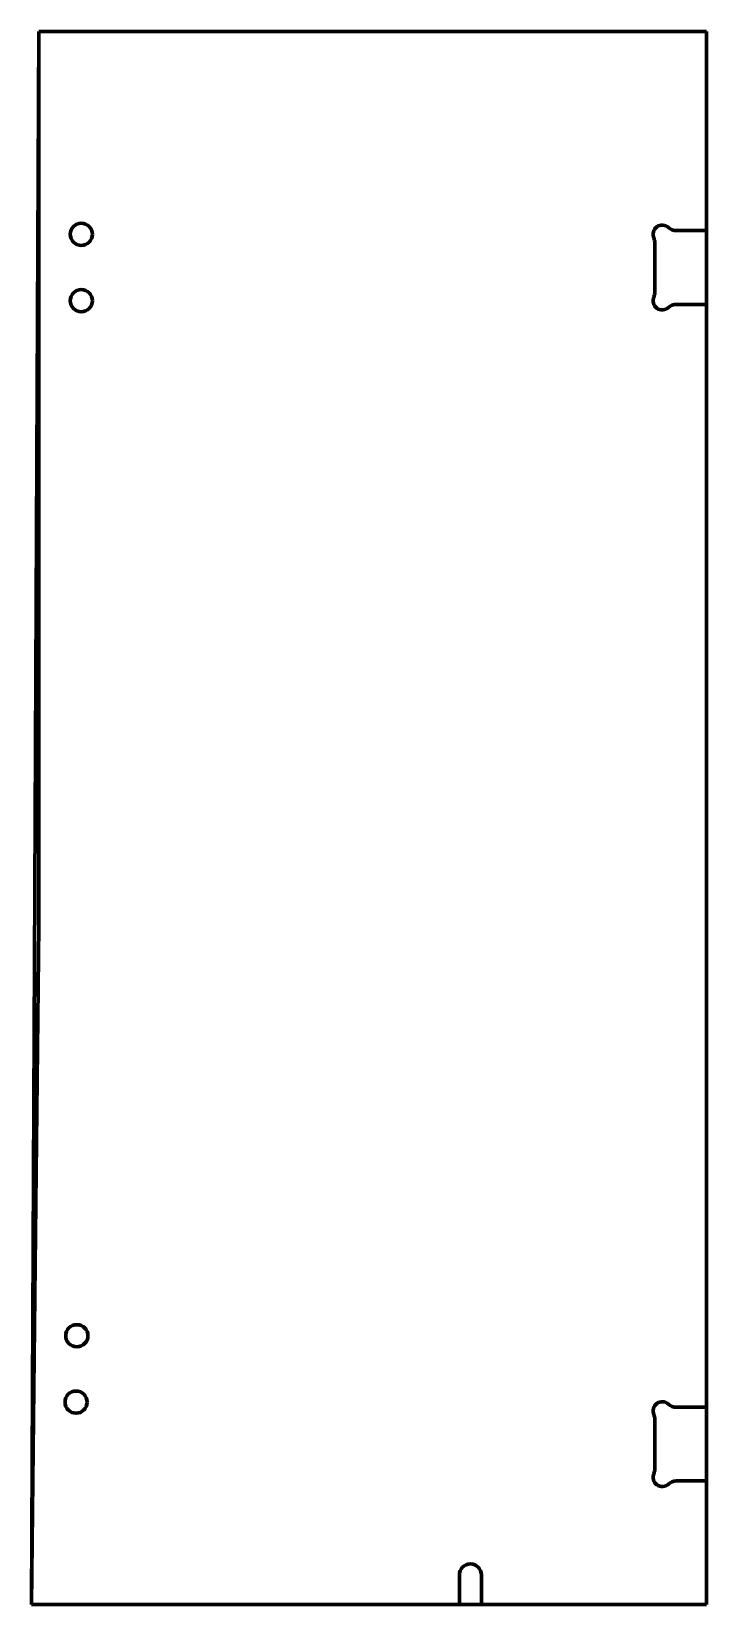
# Model space of a CAD drawing. Header units: inches. Extents: x 0 to 22.9, y 0 to 53.3.
import ezdxf

# ---------------------------------------------------------------- set-up
doc = ezdxf.new("R2010")
doc.units = ezdxf.units.IN
doc.header["$MEASUREMENT"] = 0
doc.layers.add('1', color=7, linetype='Continuous')

msp = doc.modelspace()

# ---------------------------------------------------------------- linework, layer by layer
at = {"color": 7, "lineweight": 90}
for p, q in [((0.25, 53.312), (0, 0)), ((0.25, 23), (0.25, 53.312)), ((22.875, 53.312), (0.25, 53.312)), ((22.875, 0), (22.875, 53.312)), ((0, 0), (0.25, 23)), ((0, 0), (22.875, 0))]:
    msp.add_line(p, q, dxfattribs=at)
at = {"layer": '1', "color": 7, "lineweight": 90}
for p, q in [((0.25, 53.312), (0, 0)), ((22.875, 46.562), (21.847, 46.562)), ((21.125, 46.151), (21.125, 44.474)), ((21.847, 44.062), (22.875, 44.062)), ((21.847, 6.688), (22.875, 6.688)), ((21.125, 4.599), (21.125, 6.276)), ((22.875, 4.188), (21.847, 4.188)), ((14.5, 0), (14.5, 1)), ((15.25, 0), (15.25, 1))]:
    msp.add_line(p, q, dxfattribs=at)
at = {"layer": '1', "color": 1, "lineweight": 90}
msp.add_line((0.25, 53.312), (0, 0), dxfattribs=at)
for centre in [(1.688, 46.438), (1.688, 44.188), (1.537, 9.109), (1.512, 6.859)]:
    msp.add_circle(centre, 0.375, dxfattribs=at)
at = {"layer": '1', "color": 7, "lineweight": 90}
for centre, radius, start, end in [((21.375, 46.438), 0.312, 46.6582, 204.62), ((21.847, 46.938), 0.375, 226.6582, 270), ((20.75, 46.151), 0.375, 0, 24.62), ((21.375, 44.188), 0.312, 155.38, 313.3418), ((20.75, 44.474), 0.375, 335.38, 360), ((21.847, 43.688), 0.375, 90, 133.3418), ((21.375, 6.562), 0.312, 46.6582, 204.62), ((20.75, 6.276), 0.375, 0, 24.62), ((21.847, 7.062), 0.375, 226.6582, 270), ((21.375, 4.312), 0.312, 155.38, 313.3418), ((20.75, 4.599), 0.375, 335.38, 360), ((21.847, 3.812), 0.375, 90, 133.3418), ((14.875, 1), 0.375, 0, 180)]:
    msp.add_arc(centre, radius, start, end, dxfattribs=at)

doc.saveas('drawing.dxf')
